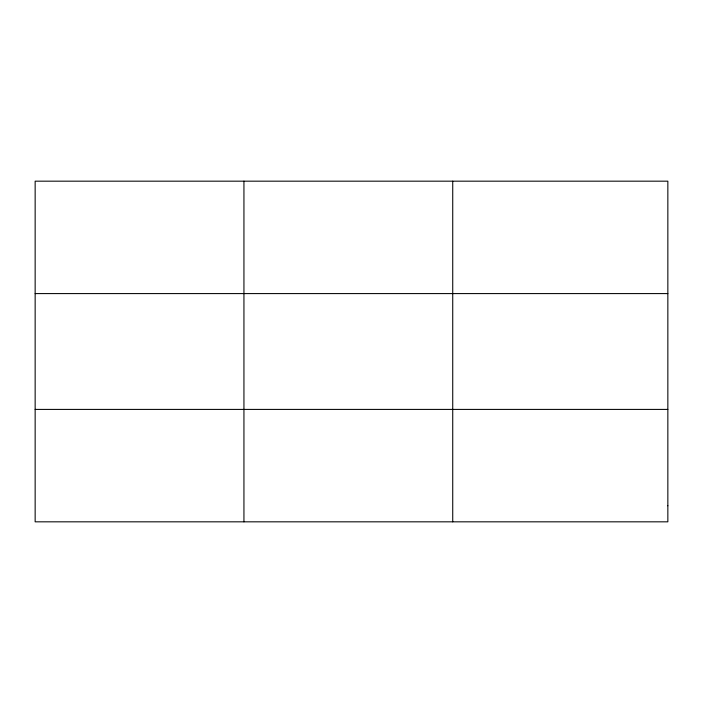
<?xml version="1.0" encoding="UTF-8"?>
<svg xmlns="http://www.w3.org/2000/svg" width="703" height="703" viewBox="0 0 703 703"><rect width="100%" height="100%" fill="white"/><g stroke="black" fill="none" stroke-linecap="round" stroke-linejoin="round"><path stroke-width="1.05" d="M243.941 181.172L243.941 521.828M452.732 181.172L452.732 521.828M35.15 293.59L667.85 293.59M35.15 409.41L667.85 409.41M667.85 505.773L667.85 521.828L35.15 521.828L35.15 181.172L667.85 181.172L667.85 505.773"/></g></svg>
